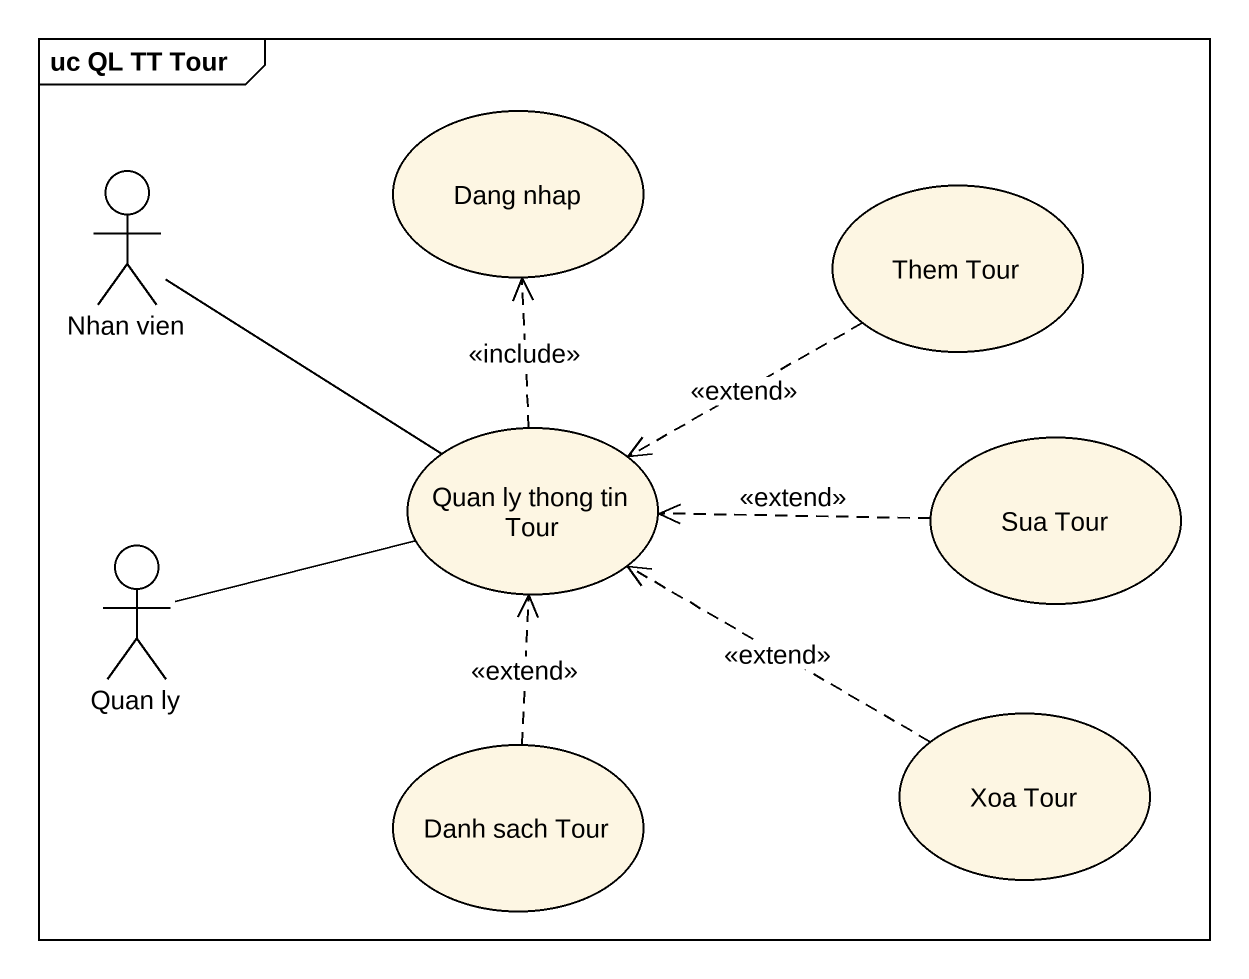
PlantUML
@startuml
mainframe uc QL TT Tour
actor "Nhan vien" as Nhan_vien
usecase "Dang nhap" as Dang_nhap
usecase "Them Tour" as Them_Tour
usecase "Quan ly thong tin Tour" as Quan_ly_thong_tin_Tour
usecase "Sua Tour" as Sua_Tour
actor "Quan ly" as Quan_ly
usecase "Danh sach Tour" as Danh_sach_Tour
usecase "Xoa Tour" as Xoa_Tour
Nhan_vien -right- Quan_ly_thong_tin_Tour
Them_Tour .left.> Quan_ly_thong_tin_Tour : <<extend>>
Quan_ly_thong_tin_Tour .up.> Dang_nhap : <<include>>
Sua_Tour .left.> Quan_ly_thong_tin_Tour : <<extend>>
Quan_ly -right- Quan_ly_thong_tin_Tour
Danh_sach_Tour .up.> Quan_ly_thong_tin_Tour : <<extend>>
Xoa_Tour .left.> Quan_ly_thong_tin_Tour : <<extend>>
@enduml
